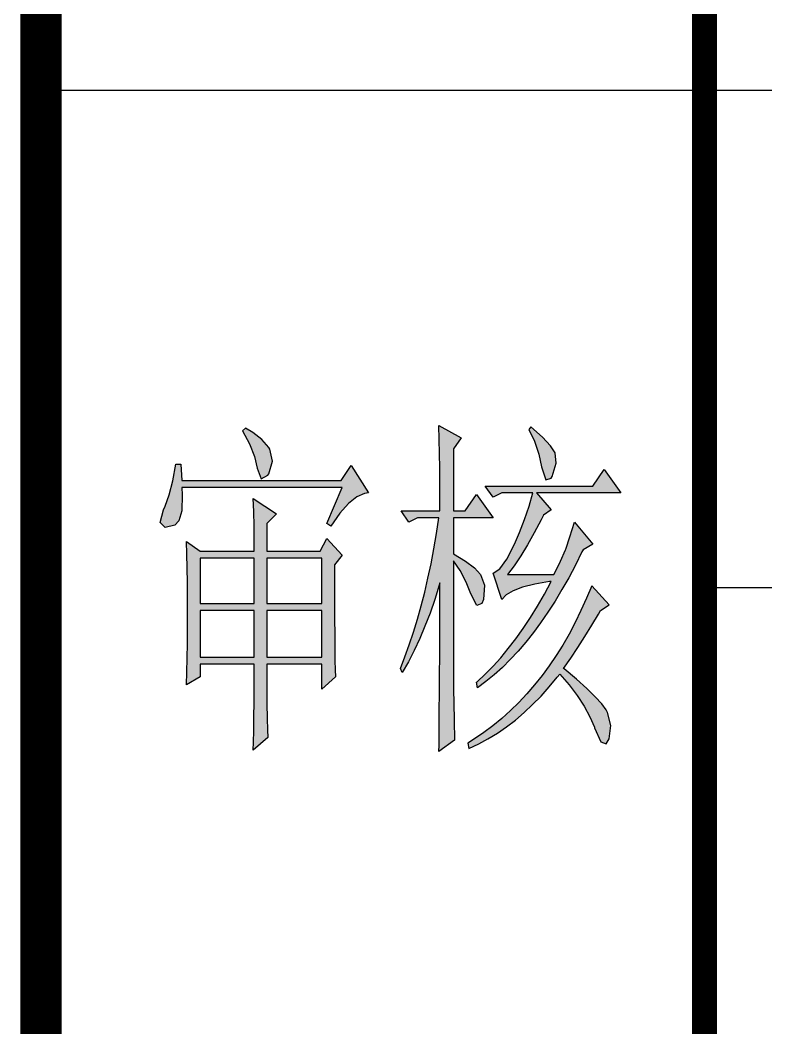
# Model space of a CAD drawing. Extents: x 458975 to 585950, y -118893 to 21149.
# Drawn here: x 516053 to 516862, y -18709 to -17615 of the extents above; entities that cross this region are included whole.
import ezdxf

# ---------------------------------------------------------------- set-up
doc = ezdxf.new("R2010")
doc.units = 0
doc.header["$LTSCALE"] = 1000
doc.header["$MEASUREMENT"] = 0
doc.layers.add('1', color=3, linetype='CONTINUOUS')

msp = doc.modelspace()

# ---------------------------------------------------------------- hatches: boundary and pattern name
at = {"layer": '1'}
h = msp.add_hatch(color=256, dxfattribs=at)
h.paths.add_polyline_path([(516590.2, -18375.1), (516599.7, -18367), (516608.9, -18358.3), (516618.1, -18349), (516626.9, -18339.1), (516635.6, -18328.5), (516638.5, -18325.1), (516648.5, -18336.8), (516657.4, -18348.5), (516664.9, -18360.1), (516671.1, -18371.6), (516676.1, -18382.9), (516676.2, -18383.5), (516682.9, -18398.7), (516688.8, -18400.7), (516692, -18395.5), (516693.9, -18380.9), (516690.3, -18367), (516688.8, -18364.1), (516683.9, -18357.4), (516676.9, -18349.7), (516667.8, -18340.7), (516656.5, -18330.6), (516643, -18319.3), (516642.6, -18319), (516650.4, -18307.7), (516658.1, -18296.1), (516665.6, -18284.2), (516673, -18272.1), (516680.3, -18259.9), (516682.4, -18256), (516692, -18249.9), (516673, -18229.1), (516667.4, -18242.8), (516661.4, -18256.2), (516655, -18269.1), (516648.5, -18281.6), (516641.6, -18293.6), (516634.5, -18305), (516626.9, -18316.2), (516619.1, -18326.8), (516611, -18336.9), (516602.6, -18346.7), (516593.9, -18355.9), (516584.9, -18364.8), (516575.4, -18373.2), (516565.9, -18381.2), (516556, -18388.6), (516545.7, -18395.5), (516538.8, -18400), (516539.8, -18406), (516550.4, -18401), (516560.5, -18395.5), (516570.7, -18389.3), (516580.5, -18382.5)])
h.paths.add_polyline_path([(516593.1, -18300.1), (516584.7, -18309.2), (516576.2, -18317.8), (516567.3, -18325.8), (516558.3, -18333.2), (516549.2, -18340), (516548.2, -18334), (516548.8, -18333.5), (516557.5, -18325.3), (516566, -18316.6), (516574.4, -18307.4), (516582.5, -18297.4), (516590.7, -18286.8), (516598.6, -18275.6), (516606.5, -18263.7), (516614.2, -18251.2), (516621.7, -18238.2), (516628.9, -18224.6), (516627.4, -18224.7), (516611.3, -18227.5), (516598.1, -18230.7), (516587.8, -18234.6), (516580.2, -18238.9), (516575.4, -18244), (516566, -18215.4), (516573.3, -18210.7), (516581, -18200.2), (516589.1, -18184), (516594.7, -18171.2), (516600.2, -18157.1), (516605, -18142.9), (516609.1, -18128.4), (516575.4, -18128.4), (516566, -18132.9), (516557.6, -18121), (516674.2, -18121), (516686.7, -18103.1), (516704.5, -18128.4), (516613.3, -18128.4), (516628.9, -18146.6), (516620.7, -18152.5), (516618.1, -18157.6), (516610.7, -18171.8), (516603.3, -18184.8), (516596, -18196.7), (516588.9, -18207.5), (516581.8, -18217), (516632.1, -18217), (516632.4, -18216.6), (516639.1, -18202.5), (516644.7, -18190.1), (516645, -18189.3), (516649.4, -18176.1), (516654.2, -18160), (516674.2, -18184), (516663.6, -18190.1), (516662.4, -18192.5), (516655.3, -18206.7), (516648.1, -18220.4), (516640.7, -18233.4), (516633.3, -18246), (516625.5, -18257.9), (516617.6, -18269.4), (516609.7, -18280.1), (516601.5, -18290.4)])
h.paths.add_polyline_path([(516320.5, -18161.5), (516320.5, -18191.5), (516378.3, -18191.5), (516385.6, -18178), (516402.3, -18196), (516394.1, -18206.4), (516394.1, -18264.6), (516394.2, -18282.3), (516394.3, -18297.5), (516394.5, -18310.3), (516394.8, -18320.4), (516395.1, -18328), (516380.3, -18341.4), (516380.3, -18314.5), (516320.5, -18314.5), (516320.5, -18337.4), (516320.7, -18357.1), (516321, -18373.2), (516321.3, -18385.5), (516321.6, -18393.9), (516305.9, -18407.6), (516306.2, -18399.1), (516306.5, -18386.8), (516306.6, -18372.2), (516306.8, -18355.2), (516306.9, -18336.1), (516306.9, -18314.5), (516248.2, -18314.5), (516248.2, -18328), (516233.4, -18336.9), (516233.8, -18323.2), (516234.1, -18307.9), (516234.4, -18292), (516234.4, -18275.2), (516234.6, -18257.5), (516234.6, -18243.1), (516234.4, -18225.9), (516234.1, -18209.6), (516233.8, -18194.7), (516233.4, -18181.1), (516248.2, -18191.5), (516306.9, -18191.5), (516306.9, -18181.2), (516306.8, -18164.3), (516306.3, -18148.7), (516305.9, -18134.5), (516331, -18151.1)])
h.paths.add_polyline_path([(516227.2, -18097), (516228.2, -18115), (516401.3, -18115), (516411.9, -18098.6), (516430.7, -18128.4), (516426.5, -18129), (516418.1, -18132.6), (516409.1, -18139.7), (516399.7, -18150.3), (516389.9, -18164.5), (516385.6, -18161.5), (516402.3, -18122.5), (516228.2, -18122.5), (516228.8, -18130.6), (516228.2, -18147.7), (516225.1, -18158.5), (516220.9, -18163.4), (516210.3, -18166), (516204.7, -18160.6), (516208.3, -18146.6), (516210.1, -18142.6), (516214.6, -18130.3), (516218.5, -18115.1), (516221.9, -18097)])
h.paths.add_polyline_path([(516380.3, -18256), (516320.5, -18256), (516320.5, -18306.9), (516380.3, -18306.9)], flags=16)
h.paths.add_polyline_path([(516380.3, -18199.1), (516320.5, -18199.1), (516320.5, -18248.5), (516380.3, -18248.5)], flags=16)
h.paths.add_polyline_path([(516248.2, -18248.5), (516306.9, -18248.5), (516306.9, -18199.1), (516248.2, -18199.1)], flags=16)
h.paths.add_polyline_path([(516248.2, -18306.9), (516306.9, -18306.9), (516306.9, -18256), (516248.2, -18256)], flags=16)
h.paths.add_polyline_path([(516322.7, -18107.6), (516326.8, -18093.8), (516323.7, -18080.9), (516322.7, -18079), (516315, -18070.3), (516305.2, -18062.6), (516297.5, -18058), (516294.3, -18061), (516301.8, -18075.1), (516307.1, -18088.7), (516310.1, -18101.5), (516314.5, -18113.2), (516321.6, -18109.2)])
h.paths.add_polyline_path([(516629.1, -18112.2), (516630.1, -18110.5), (516634.6, -18096.1), (516633.2, -18084.9), (516628.4, -18077.1), (516619.7, -18067.7), (516606.9, -18056.5), (516604.9, -18059.6), (516610.8, -18072), (516615.5, -18086.2), (516618.5, -18100), (516623.1, -18114.2)])
h.paths.add_polyline_path([(516507.4, -18402.2), (516507.7, -18371), (516508, -18339.4), (516508, -18323.5), (516508.2, -18307.5), (516508.2, -18291.4), (516508.3, -18275.2), (516508.3, -18226), (516507.6, -18228.6), (516502.7, -18244), (516497.6, -18258.9), (516492.1, -18273.1), (516486.4, -18286.6), (516480.3, -18299.5), (516474.1, -18311.9), (516467.4, -18323.5), (516465.4, -18319), (516470.3, -18306.5), (516475.1, -18293.3), (516479.6, -18279.7), (516484, -18265.6), (516488, -18251.1), (516491.8, -18236.3), (516495.4, -18220.9), (516498.7, -18205.3), (516501.8, -18189), (516504.7, -18172.5), (516507.3, -18155.6), (516484.2, -18155.6), (516474.8, -18160), (516466.4, -18148), (516508.3, -18148), (516508.3, -18117.7), (516508.2, -18101.5), (516507.9, -18085.7), (516507.6, -18070.2), (516507.3, -18055.1), (516531.4, -18068.6), (516523.1, -18080.4), (516523.1, -18148), (516535.6, -18148), (516548.2, -18130), (516566, -18155.6), (516523.1, -18155.6), (516523.1, -18194.6), (516523.2, -18194.6), (516536.1, -18202.4), (516545.9, -18209.9), (516552.4, -18217), (516556.7, -18228.5), (516555.6, -18244), (516553.8, -18248.5), (516548.5, -18250.8), (516541.9, -18238.1), (516536.7, -18225.4), (516530.2, -18212.7), (516523.1, -18202), (516523.1, -18341.7), (516523.4, -18356.8), (516523.7, -18375.2), (516524.1, -18397), (516507.3, -18409), (516507.4, -18402.2)])

# ---------------------------------------------------------------- linework, layer by layer
for p, q in [((516075.5, -14701.8), (516075.5, -19851.1)), ((516075.5, -17691.1), (521475.5, -17691.1)), ((516795.5, -18231.1), (521475.5, -18231.1))]:
    msp.add_line(p, q, dxfattribs=at)
at = {"layer": '1', "const_width": 45}
msp.add_lwpolyline([(516075.5, -14631.5), (532275.5, -14631.5), (532275.5, -19851.1), (516075.5, -19851.1)], close=True, dxfattribs=at)
at = {"layer": '1', "const_width": 27}
msp.add_lwpolyline([(516795.5, -16071.1), (516795.5, -19851.1)], dxfattribs=at)
at = {"layer": '1'}
msp.add_lwpolyline([(516507.4, -18402.2), (516507.7, -18371), (516508, -18339.4), (516508, -18323.5), (516508.2, -18307.5), (516508.2, -18291.4), (516508.3, -18275.2), (516508.3, -18226), (516507.6, -18228.6), (516502.7, -18244), (516497.6, -18258.9), (516492.1, -18273.1), (516486.4, -18286.6), (516480.3, -18299.5), (516474.1, -18311.9), (516467.4, -18323.5), (516465.4, -18319), (516470.3, -18306.5), (516475.1, -18293.3), (516479.6, -18279.7), (516484, -18265.6), (516488, -18251.1), (516491.8, -18236.3), (516495.4, -18220.9), (516498.7, -18205.3), (516501.8, -18189), (516504.7, -18172.5), (516507.3, -18155.6), (516484.2, -18155.6), (516474.8, -18160), (516466.4, -18148), (516508.3, -18148), (516508.3, -18117.7), (516508.2, -18101.5), (516507.9, -18085.7), (516507.6, -18070.2), (516507.3, -18055.1), (516531.4, -18068.6), (516523.1, -18080.4), (516523.1, -18148), (516535.6, -18148), (516548.2, -18130), (516566, -18155.6), (516523.1, -18155.6), (516523.1, -18194.6), (516523.2, -18194.6), (516536.1, -18202.4), (516545.9, -18209.9), (516552.4, -18217), (516556.7, -18228.5), (516555.6, -18244), (516553.8, -18248.5), (516548.5, -18250.8), (516541.9, -18238.1), (516536.7, -18225.4), (516530.2, -18212.7), (516523.1, -18202), (516523.1, -18341.7), (516523.4, -18356.8), (516523.7, -18375.2), (516524.1, -18397), (516507.3, -18409), (516507.4, -18402.2)], dxfattribs=at)
for points in [[(516322.7, -18107.6), (516326.8, -18093.8), (516323.7, -18080.9), (516322.7, -18079), (516315, -18070.3), (516305.2, -18062.6), (516297.5, -18058), (516294.3, -18061), (516301.8, -18075.1), (516307.1, -18088.7), (516310.1, -18101.5), (516314.5, -18113.2), (516321.6, -18109.2)], [(516629.1, -18112.2), (516630.1, -18110.5), (516634.6, -18096.1), (516633.2, -18084.9), (516628.4, -18077.1), (516619.7, -18067.7), (516606.9, -18056.5), (516604.9, -18059.6), (516610.8, -18072), (516615.5, -18086.2), (516618.5, -18100), (516623.1, -18114.2)], [(516227.2, -18097), (516228.2, -18115), (516401.3, -18115), (516411.9, -18098.6), (516430.7, -18128.4), (516426.5, -18129), (516418.1, -18132.6), (516409.1, -18139.7), (516399.7, -18150.3), (516389.9, -18164.5), (516385.6, -18161.5), (516402.3, -18122.5), (516228.2, -18122.5), (516228.8, -18130.6), (516228.2, -18147.7), (516225.1, -18158.5), (516220.9, -18163.4), (516210.3, -18166), (516204.7, -18160.6), (516208.3, -18146.6), (516210.1, -18142.6), (516214.6, -18130.3), (516218.5, -18115.1), (516221.9, -18097)], [(516593.1, -18300.1), (516584.7, -18309.2), (516576.2, -18317.8), (516567.3, -18325.8), (516558.3, -18333.2), (516549.2, -18340), (516548.2, -18334), (516548.8, -18333.5), (516557.5, -18325.3), (516566, -18316.6), (516574.4, -18307.4), (516582.5, -18297.4), (516590.7, -18286.8), (516598.6, -18275.6), (516606.5, -18263.7), (516614.2, -18251.2), (516621.7, -18238.2), (516628.9, -18224.6), (516627.4, -18224.7), (516611.3, -18227.5), (516598.1, -18230.7), (516587.8, -18234.6), (516580.2, -18238.9), (516575.4, -18244), (516566, -18215.4), (516573.3, -18210.7), (516581, -18200.2), (516589.1, -18184), (516594.7, -18171.2), (516600.2, -18157.1), (516605, -18142.9), (516609.1, -18128.4), (516575.4, -18128.4), (516566, -18132.9), (516557.6, -18121), (516674.2, -18121), (516686.7, -18103.1), (516704.5, -18128.4), (516613.3, -18128.4), (516628.9, -18146.6), (516620.7, -18152.5), (516618.1, -18157.6), (516610.7, -18171.8), (516603.3, -18184.8), (516596, -18196.7), (516588.9, -18207.5), (516581.8, -18217), (516632.1, -18217), (516632.4, -18216.6), (516639.1, -18202.5), (516644.7, -18190.1), (516645, -18189.3), (516649.4, -18176.1), (516654.2, -18160), (516674.2, -18184), (516663.6, -18190.1), (516662.4, -18192.5), (516655.3, -18206.7), (516648.1, -18220.4), (516640.7, -18233.4), (516633.3, -18246), (516625.5, -18257.9), (516617.6, -18269.4), (516609.7, -18280.1), (516601.5, -18290.4)], [(516320.5, -18161.5), (516320.5, -18191.5), (516378.3, -18191.5), (516385.6, -18178), (516402.3, -18196), (516394.1, -18206.4), (516394.1, -18264.6), (516394.2, -18282.3), (516394.3, -18297.5), (516394.5, -18310.3), (516394.8, -18320.4), (516395.1, -18328), (516380.3, -18341.4), (516380.3, -18314.5), (516320.5, -18314.5), (516320.5, -18337.4), (516320.7, -18357.1), (516321, -18373.2), (516321.3, -18385.5), (516321.6, -18393.9), (516305.9, -18407.6), (516306.2, -18399.1), (516306.5, -18386.8), (516306.6, -18372.2), (516306.8, -18355.2), (516306.9, -18336.1), (516306.9, -18314.5), (516248.2, -18314.5), (516248.2, -18328), (516233.4, -18336.9), (516233.8, -18323.2), (516234.1, -18307.9), (516234.4, -18292), (516234.4, -18275.2), (516234.6, -18257.5), (516234.6, -18243.1), (516234.4, -18225.9), (516234.1, -18209.6), (516233.8, -18194.7), (516233.4, -18181.1), (516248.2, -18191.5), (516306.9, -18191.5), (516306.9, -18181.2), (516306.8, -18164.3), (516306.3, -18148.7), (516305.9, -18134.5), (516331, -18151.1)], [(516248.2, -18248.5), (516306.9, -18248.5), (516306.9, -18199.1), (516248.2, -18199.1)], [(516380.3, -18199.1), (516320.5, -18199.1), (516320.5, -18248.5), (516380.3, -18248.5)], [(516590.2, -18375.1), (516599.7, -18367), (516608.9, -18358.3), (516618.1, -18349), (516626.9, -18339.1), (516635.6, -18328.5), (516638.5, -18325.1), (516648.5, -18336.8), (516657.4, -18348.5), (516664.9, -18360.1), (516671.1, -18371.6), (516676.1, -18382.9), (516676.2, -18383.5), (516682.9, -18398.7), (516688.8, -18400.7), (516692, -18395.5), (516693.9, -18380.9), (516690.3, -18367), (516688.8, -18364.1), (516683.9, -18357.4), (516676.9, -18349.7), (516667.8, -18340.7), (516656.5, -18330.6), (516643, -18319.3), (516642.6, -18319), (516650.4, -18307.7), (516658.1, -18296.1), (516665.6, -18284.2), (516673, -18272.1), (516680.3, -18259.9), (516682.4, -18256), (516692, -18249.9), (516673, -18229.1), (516667.4, -18242.8), (516661.4, -18256.2), (516655, -18269.1), (516648.5, -18281.6), (516641.6, -18293.6), (516634.5, -18305), (516626.9, -18316.2), (516619.1, -18326.8), (516611, -18336.9), (516602.6, -18346.7), (516593.9, -18355.9), (516584.9, -18364.8), (516575.4, -18373.2), (516565.9, -18381.2), (516556, -18388.6), (516545.7, -18395.5), (516538.8, -18400), (516539.8, -18406), (516550.4, -18401), (516560.5, -18395.5), (516570.7, -18389.3), (516580.5, -18382.5)], [(516248.2, -18306.9), (516306.9, -18306.9), (516306.9, -18256), (516248.2, -18256)], [(516380.3, -18256), (516320.5, -18256), (516320.5, -18306.9), (516380.3, -18306.9)]]:
    msp.add_lwpolyline(points, close=True, dxfattribs=at)

doc.saveas('drawing.dxf')
